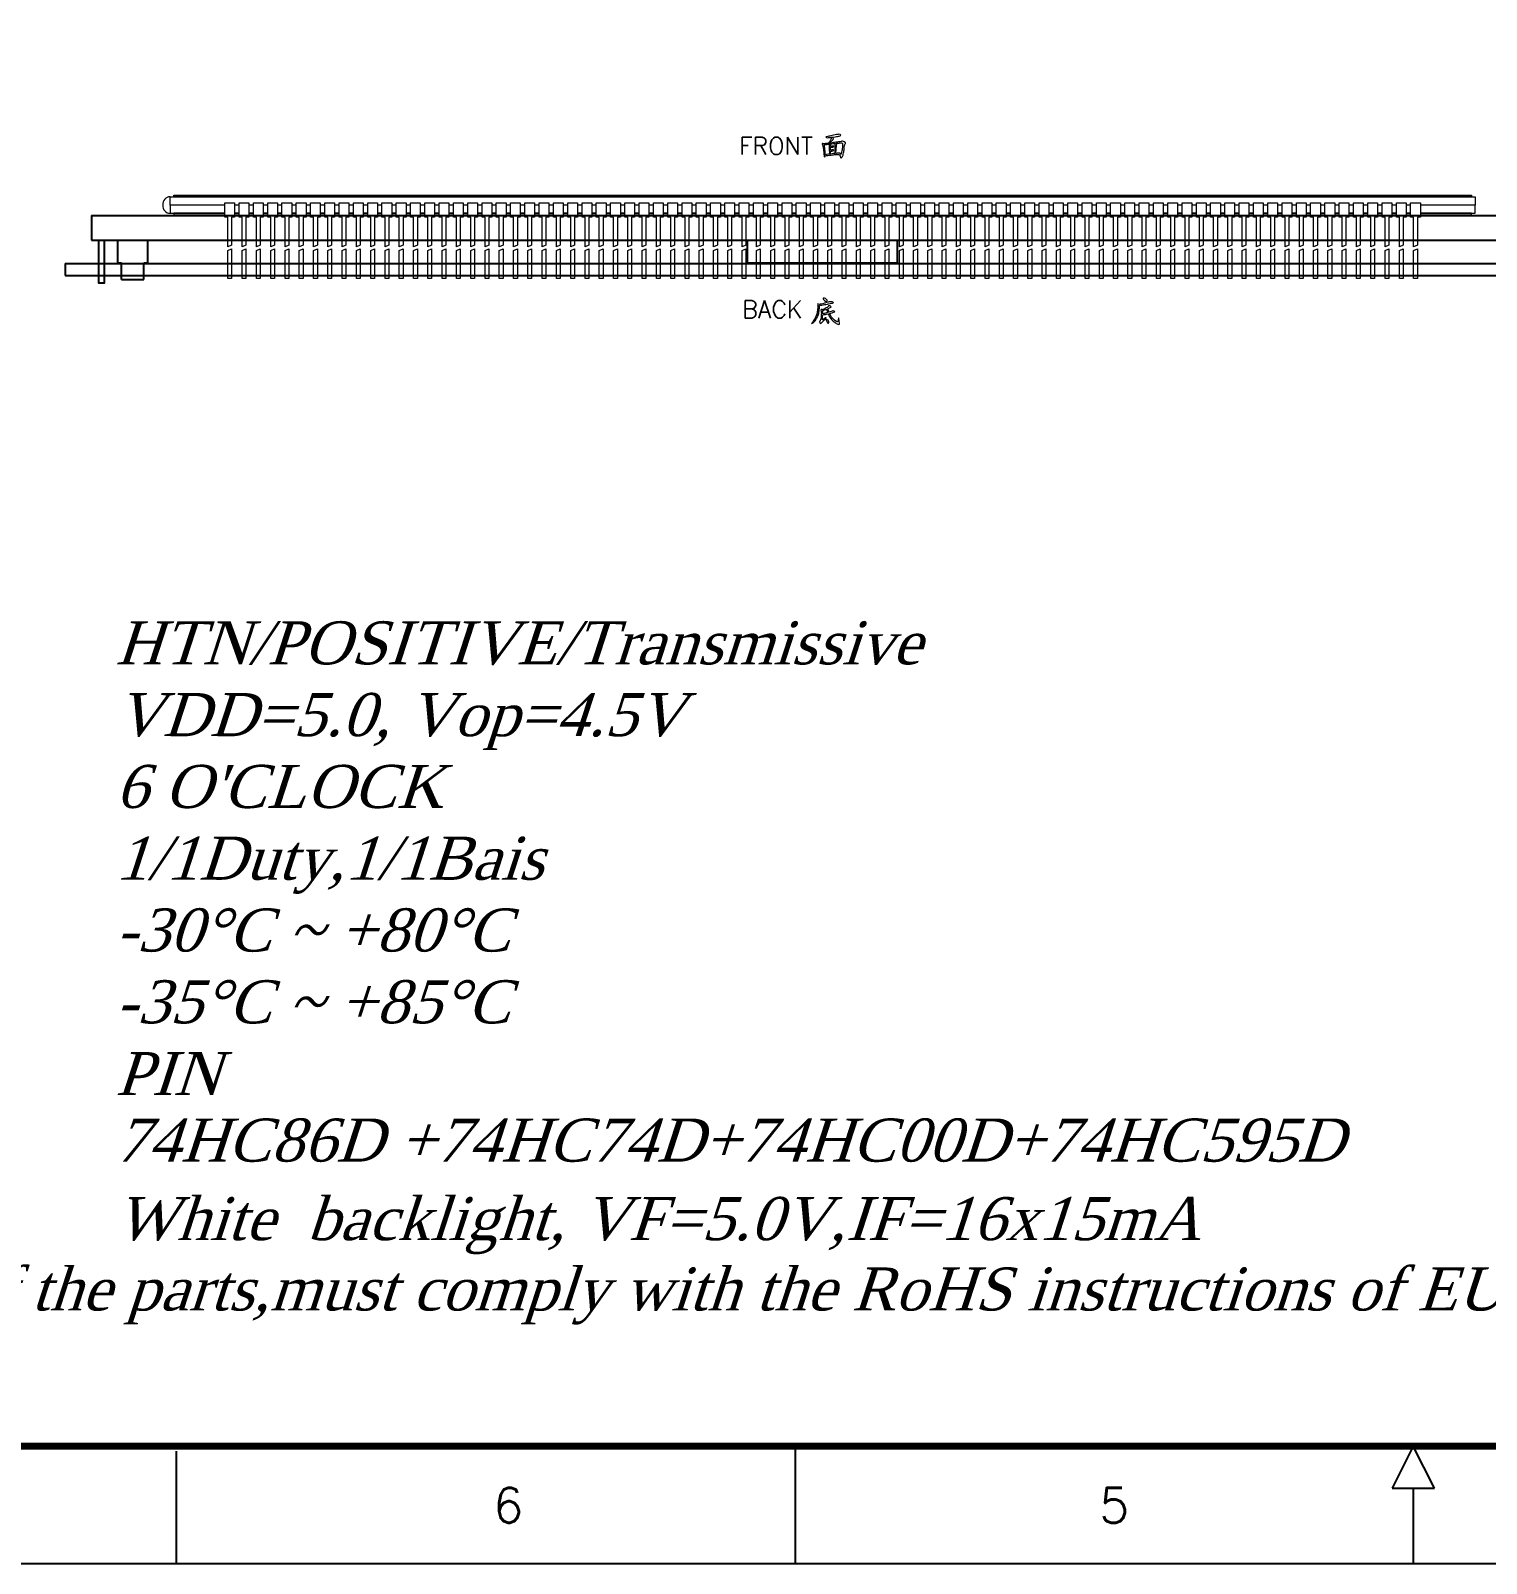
# Model space of a CAD drawing. Header units: millimetres. Extents: x 177 to 2090, y 1120 to 1614.
# Drawn here: x 340.1 to 534.2, y 1119.7 to 1324 of the extents above; entities that cross this region are included whole.
import ezdxf
from ezdxf.enums import TextEntityAlignment as Align

# ---------------------------------------------------------------- set-up
doc = ezdxf.new("R2010")
doc.units = ezdxf.units.MM
doc.header["$LTSCALE"] = 3
doc.layers.get('0').update_dxf_attribs({"lineweight": 15})
doc.layers.add('BL', color=2, linetype='Continuous')
doc.layers.add('PCB', color=3, linetype='Continuous')
doc.styles.add('romans', font='romans.shx')
doc.styles.get("Standard").update_dxf_attribs({"font": 'romand.shx', "oblique": 18})

msp = doc.modelspace()

# ---------------------------------------------------------------- linework, layer by layer
for p, q in [((358.707, 1300.738), (358.707, 1301.838)), ((358.707, 1301.838), (532.707, 1301.838)), ((532.707, 1301.838), (532.707, 1300.738)), ((365.997, 1300.738), (358.707, 1300.738)), ((358.707, 1300.738), (358.707, 1299.638)), ((365.997, 1300.738), (358.707, 1300.738)), ((358.707, 1299.638), (365.997, 1299.638)), ((365.997, 1299.638), (359.207, 1299.638)), ((359.207, 1299.638), (359.207, 1299.438)), ((367.902, 1300.738), (367.297, 1300.738)), ((367.297, 1299.638), (367.902, 1299.638)), ((367.902, 1299.638), (367.297, 1299.638)), ((369.807, 1300.738), (369.202, 1300.738)), ((369.202, 1299.638), (369.807, 1299.638)), ((369.807, 1299.638), (369.202, 1299.638)), ((371.712, 1300.738), (371.107, 1300.738)), ((371.107, 1299.638), (371.712, 1299.638)), ((371.712, 1299.638), (371.107, 1299.638)), ((373.617, 1300.738), (373.012, 1300.738)), ((373.012, 1299.638), (373.617, 1299.638)), ((373.617, 1299.638), (373.012, 1299.638)), ((375.522, 1300.738), (374.917, 1300.738)), ((374.917, 1299.638), (375.522, 1299.638)), ((375.522, 1299.638), (374.917, 1299.638)), ((377.427, 1300.738), (376.822, 1300.738)), ((376.822, 1299.638), (377.427, 1299.638)), ((377.427, 1299.638), (376.822, 1299.638)), ((379.332, 1300.738), (378.727, 1300.738)), ((378.727, 1299.638), (379.332, 1299.638)), ((379.332, 1299.638), (378.727, 1299.638)), ((381.237, 1300.738), (380.632, 1300.738)), ((380.632, 1299.638), (381.237, 1299.638)), ((381.237, 1299.638), (380.632, 1299.638)), ((383.142, 1300.738), (382.537, 1300.738)), ((382.537, 1299.638), (383.142, 1299.638)), ((383.142, 1299.638), (382.537, 1299.638)), ((385.047, 1300.738), (384.442, 1300.738)), ((384.442, 1299.638), (385.047, 1299.638)), ((385.047, 1299.638), (384.442, 1299.638)), ((386.952, 1300.738), (386.347, 1300.738)), ((386.347, 1299.638), (386.952, 1299.638)), ((386.952, 1299.638), (386.347, 1299.638)), ((388.857, 1300.738), (388.252, 1300.738)), ((388.252, 1299.638), (388.857, 1299.638)), ((388.857, 1299.638), (388.252, 1299.638)), ((390.762, 1300.738), (390.157, 1300.738)), ((390.157, 1299.638), (390.762, 1299.638)), ((390.762, 1299.638), (390.157, 1299.638)), ((392.667, 1300.738), (392.062, 1300.738)), ((392.062, 1299.638), (392.667, 1299.638)), ((392.667, 1299.638), (392.062, 1299.638)), ((394.572, 1300.738), (393.967, 1300.738)), ((393.967, 1299.638), (394.572, 1299.638)), ((394.572, 1299.638), (393.967, 1299.638)), ((396.477, 1300.738), (395.872, 1300.738)), ((395.872, 1299.638), (396.477, 1299.638)), ((396.477, 1299.638), (395.872, 1299.638)), ((398.382, 1300.738), (397.777, 1300.738)), ((397.777, 1299.638), (398.382, 1299.638)), ((398.382, 1299.638), (397.777, 1299.638)), ((400.287, 1300.738), (399.682, 1300.738)), ((399.682, 1299.638), (400.287, 1299.638)), ((400.287, 1299.638), (399.682, 1299.638)), ((402.192, 1300.738), (401.587, 1300.738)), ((401.587, 1299.638), (402.192, 1299.638)), ((402.192, 1299.638), (401.587, 1299.638)), ((404.097, 1300.738), (403.492, 1300.738)), ((403.492, 1299.638), (404.097, 1299.638)), ((404.097, 1299.638), (403.492, 1299.638)), ((406.002, 1300.738), (405.397, 1300.738)), ((405.397, 1299.638), (406.002, 1299.638)), ((406.002, 1299.638), (405.397, 1299.638)), ((407.907, 1300.738), (407.302, 1300.738)), ((407.302, 1299.638), (407.907, 1299.638)), ((407.907, 1299.638), (407.302, 1299.638)), ((409.812, 1300.738), (409.207, 1300.738)), ((409.207, 1299.638), (409.812, 1299.638)), ((409.812, 1299.638), (409.207, 1299.638)), ((411.717, 1300.738), (411.112, 1300.738)), ((411.112, 1299.638), (411.717, 1299.638)), ((411.717, 1299.638), (411.112, 1299.638)), ((413.622, 1300.738), (413.017, 1300.738)), ((413.017, 1299.638), (413.622, 1299.638)), ((413.622, 1299.638), (413.017, 1299.638)), ((415.527, 1300.738), (414.922, 1300.738)), ((414.922, 1299.638), (415.527, 1299.638)), ((415.527, 1299.638), (414.922, 1299.638)), ((417.432, 1300.738), (416.827, 1300.738)), ((416.827, 1299.638), (417.432, 1299.638)), ((417.432, 1299.638), (416.827, 1299.638)), ((419.337, 1300.738), (418.732, 1300.738)), ((418.732, 1299.638), (419.337, 1299.638)), ((419.337, 1299.638), (418.732, 1299.638)), ((421.242, 1300.738), (420.637, 1300.738)), ((420.637, 1299.638), (421.242, 1299.638)), ((421.242, 1299.638), (420.637, 1299.638)), ((423.147, 1300.738), (422.542, 1300.738)), ((422.542, 1299.638), (423.147, 1299.638)), ((423.147, 1299.638), (422.542, 1299.638)), ((425.052, 1300.738), (424.447, 1300.738)), ((424.447, 1299.638), (425.052, 1299.638)), ((425.052, 1299.638), (424.447, 1299.638)), ((426.957, 1300.738), (426.352, 1300.738)), ((426.352, 1299.638), (426.957, 1299.638)), ((426.957, 1299.638), (426.352, 1299.638)), ((428.862, 1300.738), (428.257, 1300.738)), ((428.257, 1299.638), (428.862, 1299.638)), ((428.862, 1299.638), (428.257, 1299.638)), ((430.767, 1300.738), (430.162, 1300.738)), ((430.162, 1299.638), (430.767, 1299.638)), ((430.767, 1299.638), (430.162, 1299.638)), ((432.672, 1300.738), (432.067, 1300.738)), ((432.067, 1299.638), (432.672, 1299.638)), ((432.672, 1299.638), (432.067, 1299.638)), ((434.577, 1300.738), (433.972, 1300.738)), ((433.972, 1299.638), (434.577, 1299.638)), ((434.577, 1299.638), (433.972, 1299.638)), ((436.482, 1300.738), (435.877, 1300.738)), ((435.877, 1299.638), (436.482, 1299.638)), ((436.482, 1299.638), (435.877, 1299.638)), ((438.387, 1300.738), (437.782, 1300.738)), ((437.782, 1299.638), (438.387, 1299.638)), ((438.387, 1299.638), (437.782, 1299.638)), ((440.292, 1300.738), (439.687, 1300.738)), ((439.687, 1299.638), (440.292, 1299.638)), ((440.292, 1299.638), (439.687, 1299.638)), ((442.197, 1300.738), (441.592, 1300.738)), ((441.592, 1299.638), (442.197, 1299.638)), ((442.197, 1299.638), (441.592, 1299.638)), ((444.102, 1300.738), (443.497, 1300.738)), ((443.497, 1299.638), (444.102, 1299.638)), ((444.102, 1299.638), (443.497, 1299.638)), ((446.007, 1300.738), (445.402, 1300.738)), ((445.402, 1299.638), (446.007, 1299.638)), ((446.007, 1299.638), (445.402, 1299.638)), ((447.912, 1300.738), (447.307, 1300.738)), ((447.307, 1299.638), (447.912, 1299.638)), ((447.912, 1299.638), (447.307, 1299.638)), ((449.817, 1300.738), (449.212, 1300.738)), ((449.212, 1299.638), (449.817, 1299.638)), ((449.817, 1299.638), (449.212, 1299.638)), ((451.722, 1300.738), (451.117, 1300.738)), ((451.117, 1299.638), (451.722, 1299.638)), ((451.722, 1299.638), (451.117, 1299.638)), ((453.627, 1300.738), (453.022, 1300.738)), ((453.022, 1299.638), (453.627, 1299.638)), ((453.627, 1299.638), (453.022, 1299.638)), ((455.532, 1300.738), (454.927, 1300.738)), ((454.927, 1299.638), (455.532, 1299.638)), ((455.532, 1299.638), (454.927, 1299.638)), ((457.437, 1300.738), (456.832, 1300.738)), ((456.832, 1299.638), (457.437, 1299.638)), ((457.437, 1299.638), (456.832, 1299.638)), ((459.342, 1300.738), (458.737, 1300.738)), ((458.737, 1299.638), (459.342, 1299.638)), ((459.342, 1299.638), (458.737, 1299.638)), ((461.247, 1300.738), (460.642, 1300.738)), ((460.642, 1299.638), (461.247, 1299.638)), ((461.247, 1299.638), (460.642, 1299.638)), ((463.152, 1300.738), (462.547, 1300.738)), ((462.547, 1299.638), (463.152, 1299.638)), ((463.152, 1299.638), (462.547, 1299.638)), ((465.057, 1300.738), (464.452, 1300.738)), ((464.452, 1299.638), (465.057, 1299.638)), ((465.057, 1299.638), (464.452, 1299.638)), ((466.962, 1300.738), (466.357, 1300.738)), ((466.357, 1299.638), (466.962, 1299.638)), ((466.962, 1299.638), (466.357, 1299.638)), ((468.867, 1300.738), (468.262, 1300.738)), ((468.262, 1299.638), (468.867, 1299.638)), ((468.867, 1299.638), (468.262, 1299.638)), ((470.772, 1300.738), (470.167, 1300.738)), ((470.167, 1299.638), (470.772, 1299.638)), ((470.772, 1299.638), (470.167, 1299.638)), ((472.677, 1300.738), (472.072, 1300.738)), ((472.072, 1299.638), (472.677, 1299.638)), ((472.677, 1299.638), (472.072, 1299.638)), ((474.582, 1300.738), (473.977, 1300.738)), ((473.977, 1299.638), (474.582, 1299.638)), ((474.582, 1299.638), (473.977, 1299.638)), ((476.487, 1300.738), (475.882, 1300.738)), ((475.882, 1299.638), (476.487, 1299.638)), ((476.487, 1299.638), (475.882, 1299.638)), ((478.392, 1300.738), (477.787, 1300.738)), ((477.787, 1299.638), (478.392, 1299.638)), ((478.392, 1299.638), (477.787, 1299.638)), ((480.297, 1300.738), (479.692, 1300.738)), ((479.692, 1299.638), (480.297, 1299.638)), ((480.297, 1299.638), (479.692, 1299.638)), ((482.202, 1300.738), (481.597, 1300.738)), ((481.597, 1299.638), (482.202, 1299.638)), ((482.202, 1299.638), (481.597, 1299.638)), ((484.107, 1300.738), (483.502, 1300.738)), ((483.502, 1299.638), (484.107, 1299.638)), ((484.107, 1299.638), (483.502, 1299.638)), ((486.012, 1300.738), (485.407, 1300.738)), ((485.407, 1299.638), (486.012, 1299.638)), ((486.012, 1299.638), (485.407, 1299.638)), ((487.917, 1300.738), (487.312, 1300.738)), ((487.312, 1299.638), (487.917, 1299.638)), ((487.917, 1299.638), (487.312, 1299.638)), ((489.822, 1300.738), (489.217, 1300.738)), ((489.217, 1299.638), (489.822, 1299.638)), ((489.822, 1299.638), (489.217, 1299.638)), ((491.727, 1300.738), (491.122, 1300.738)), ((491.122, 1299.638), (491.727, 1299.638)), ((491.727, 1299.638), (491.122, 1299.638)), ((493.632, 1300.738), (493.027, 1300.738)), ((493.027, 1299.638), (493.632, 1299.638)), ((493.632, 1299.638), (493.027, 1299.638)), ((495.537, 1300.738), (494.932, 1300.738)), ((494.932, 1299.638), (495.537, 1299.638)), ((495.537, 1299.638), (494.932, 1299.638)), ((497.442, 1300.738), (496.837, 1300.738)), ((496.837, 1299.638), (497.442, 1299.638)), ((497.442, 1299.638), (496.837, 1299.638)), ((499.347, 1300.738), (498.742, 1300.738)), ((498.742, 1299.638), (499.347, 1299.638)), ((499.347, 1299.638), (498.742, 1299.638)), ((501.252, 1300.738), (500.647, 1300.738)), ((500.647, 1299.638), (501.252, 1299.638)), ((501.252, 1299.638), (500.647, 1299.638)), ((503.157, 1300.738), (502.552, 1300.738)), ((502.552, 1299.638), (503.157, 1299.638)), ((503.157, 1299.638), (502.552, 1299.638)), ((505.062, 1300.738), (504.457, 1300.738)), ((504.457, 1299.638), (505.062, 1299.638)), ((505.062, 1299.638), (504.457, 1299.638)), ((506.967, 1300.738), (506.362, 1300.738)), ((506.362, 1299.638), (506.967, 1299.638)), ((506.967, 1299.638), (506.362, 1299.638)), ((508.872, 1300.738), (508.267, 1300.738)), ((508.267, 1299.638), (508.872, 1299.638)), ((508.872, 1299.638), (508.267, 1299.638)), ((510.777, 1300.738), (510.172, 1300.738)), ((510.172, 1299.638), (510.777, 1299.638)), ((510.777, 1299.638), (510.172, 1299.638)), ((512.682, 1300.738), (512.077, 1300.738)), ((512.077, 1299.638), (512.682, 1299.638)), ((512.682, 1299.638), (512.077, 1299.638)), ((514.587, 1300.738), (513.982, 1300.738)), ((513.982, 1299.638), (514.587, 1299.638)), ((514.587, 1299.638), (513.982, 1299.638)), ((516.492, 1300.738), (515.887, 1300.738)), ((515.887, 1299.638), (516.492, 1299.638)), ((516.492, 1299.638), (515.887, 1299.638)), ((518.397, 1300.738), (517.792, 1300.738)), ((517.792, 1299.638), (518.397, 1299.638)), ((518.397, 1299.638), (517.792, 1299.638)), ((520.302, 1300.738), (519.697, 1300.738)), ((519.697, 1299.638), (520.302, 1299.638)), ((520.302, 1299.638), (519.697, 1299.638)), ((522.207, 1300.738), (521.602, 1300.738)), ((521.602, 1299.638), (522.207, 1299.638)), ((522.207, 1299.638), (521.602, 1299.638)), ((524.112, 1300.738), (523.507, 1300.738)), ((523.507, 1299.638), (524.112, 1299.638)), ((524.112, 1299.638), (523.507, 1299.638)), ((532.707, 1300.738), (525.412, 1300.738)), ((532.707, 1300.738), (525.412, 1300.738)), ((532.207, 1299.638), (525.412, 1299.638)), ((525.412, 1299.638), (532.707, 1299.638)), ((532.207, 1299.438), (532.207, 1299.638)), ((532.707, 1299.638), (532.707, 1300.738)), ((359.207, 1299.438), (365.997, 1299.438)), ((367.297, 1299.438), (367.902, 1299.438)), ((369.202, 1299.438), (369.807, 1299.438)), ((371.107, 1299.438), (371.712, 1299.438)), ((373.012, 1299.438), (373.617, 1299.438)), ((374.917, 1299.438), (375.522, 1299.438)), ((376.822, 1299.438), (377.427, 1299.438)), ((378.727, 1299.438), (379.332, 1299.438)), ((380.632, 1299.438), (381.237, 1299.438)), ((382.537, 1299.438), (383.142, 1299.438)), ((384.442, 1299.438), (385.047, 1299.438)), ((386.347, 1299.438), (386.952, 1299.438)), ((388.252, 1299.438), (388.857, 1299.438)), ((390.157, 1299.438), (390.762, 1299.438)), ((392.062, 1299.438), (392.667, 1299.438)), ((393.967, 1299.438), (394.572, 1299.438)), ((395.872, 1299.438), (396.477, 1299.438)), ((397.777, 1299.438), (398.382, 1299.438)), ((399.682, 1299.438), (400.287, 1299.438)), ((401.587, 1299.438), (402.192, 1299.438)), ((403.492, 1299.438), (404.097, 1299.438)), ((405.397, 1299.438), (406.002, 1299.438)), ((407.302, 1299.438), (407.907, 1299.438)), ((409.207, 1299.438), (409.812, 1299.438)), ((411.112, 1299.438), (411.717, 1299.438)), ((413.017, 1299.438), (413.622, 1299.438)), ((414.922, 1299.438), (415.527, 1299.438)), ((416.827, 1299.438), (417.432, 1299.438)), ((418.732, 1299.438), (419.337, 1299.438)), ((420.637, 1299.438), (421.242, 1299.438)), ((422.542, 1299.438), (423.147, 1299.438)), ((424.447, 1299.438), (425.052, 1299.438)), ((426.352, 1299.438), (426.957, 1299.438)), ((428.257, 1299.438), (428.862, 1299.438)), ((430.162, 1299.438), (430.767, 1299.438)), ((432.067, 1299.438), (432.672, 1299.438)), ((433.972, 1299.438), (434.577, 1299.438)), ((435.877, 1299.438), (436.482, 1299.438)), ((437.782, 1299.438), (438.387, 1299.438)), ((439.687, 1299.438), (440.292, 1299.438)), ((441.592, 1299.438), (442.197, 1299.438)), ((443.497, 1299.438), (444.102, 1299.438)), ((445.402, 1299.438), (446.007, 1299.438)), ((447.307, 1299.438), (447.912, 1299.438)), ((449.212, 1299.438), (449.817, 1299.438)), ((451.117, 1299.438), (451.722, 1299.438)), ((453.022, 1299.438), (453.627, 1299.438)), ((454.927, 1299.438), (455.532, 1299.438)), ((456.832, 1299.438), (457.437, 1299.438)), ((458.737, 1299.438), (459.342, 1299.438)), ((460.642, 1299.438), (461.247, 1299.438)), ((462.547, 1299.438), (463.152, 1299.438)), ((464.452, 1299.438), (465.057, 1299.438)), ((466.357, 1299.438), (466.962, 1299.438)), ((468.262, 1299.438), (468.867, 1299.438)), ((470.167, 1299.438), (470.772, 1299.438)), ((472.072, 1299.438), (472.677, 1299.438)), ((473.977, 1299.438), (474.582, 1299.438)), ((475.882, 1299.438), (476.487, 1299.438)), ((477.787, 1299.438), (478.392, 1299.438)), ((479.692, 1299.438), (480.297, 1299.438)), ((481.597, 1299.438), (482.202, 1299.438)), ((483.502, 1299.438), (484.107, 1299.438)), ((485.407, 1299.438), (486.012, 1299.438)), ((487.312, 1299.438), (487.917, 1299.438)), ((489.217, 1299.438), (489.822, 1299.438)), ((491.122, 1299.438), (491.727, 1299.438)), ((493.027, 1299.438), (493.632, 1299.438)), ((494.932, 1299.438), (495.537, 1299.438)), ((496.837, 1299.438), (497.442, 1299.438)), ((498.742, 1299.438), (499.347, 1299.438)), ((500.647, 1299.438), (501.252, 1299.438)), ((502.552, 1299.438), (503.157, 1299.438)), ((504.457, 1299.438), (505.062, 1299.438)), ((506.362, 1299.438), (506.967, 1299.438)), ((508.267, 1299.438), (508.872, 1299.438)), ((510.172, 1299.438), (510.777, 1299.438)), ((512.077, 1299.438), (512.682, 1299.438)), ((513.982, 1299.438), (514.587, 1299.438)), ((515.887, 1299.438), (516.492, 1299.438)), ((517.792, 1299.438), (518.397, 1299.438)), ((519.697, 1299.438), (520.302, 1299.438)), ((521.602, 1299.438), (522.207, 1299.438)), ((523.507, 1299.438), (524.112, 1299.438)), ((525.412, 1299.438), (532.207, 1299.438))]:
    msp.add_line(p, q)
for points in [[(447.297, 1307.461), (447.429, 1307.475), (447.507, 1307.478), (447.658, 1307.484), (447.814, 1307.487), (447.953, 1307.49), (447.996, 1307.412), (448.062, 1307.264), (448.092, 1307.142), (448.1, 1307.089), (448.157, 1306.985), (448.267, 1307.08), (448.285, 1307.104), (448.356, 1307.225), (448.425, 1307.395), (448.425, 1307.395), (448.465, 1307.545), (448.502, 1307.698), (448.535, 1307.854), (448.549, 1307.958), (448.565, 1308.102), (448.582, 1308.267), (448.598, 1308.454), (448.624, 1308.662), (448.661, 1308.81), (448.709, 1308.88), (448.773, 1308.96), (448.743, 1309.015), (448.598, 1309.148), (448.474, 1309.228), (448.377, 1309.276), (448.267, 1309.244), (448.176, 1309.208), (447.998, 1309.18), (447.937, 1309.175), (447.818, 1309.162), (447.667, 1309.142), (447.485, 1309.117), (447.27, 1309.086), (447.139, 1309.063), (446.961, 1309.035), (446.796, 1309.011), (446.646, 1308.99), (446.639, 1308.988), (446.717, 1309.054), (446.757, 1309.094), (446.859, 1309.201), (446.986, 1309.338), (446.988, 1309.34), (447.116, 1309.497), (447.16, 1309.591), (447.149, 1309.627), (447.017, 1309.734), (446.95, 1309.767), (446.887, 1309.774), (447.065, 1309.797), (447.176, 1309.812), (447.375, 1309.838), (447.549, 1309.865), (447.697, 1309.891), (447.82, 1309.915), (447.919, 1309.939), (448.064, 1309.988), (448.14, 1310.05), (448.061, 1310.144), (447.989, 1310.162), (447.824, 1310.175), (447.808, 1310.175), (447.712, 1310.165), (447.574, 1310.141), (447.395, 1310.102), (447.176, 1310.05), (447.169, 1310.048), (446.977, 1310.002), (446.805, 1309.963), (446.652, 1309.931), (446.517, 1309.907), (446.401, 1309.891), (446.194, 1309.853), (446.116, 1309.828), (446.227, 1309.765), (446.239, 1309.759), (446.386, 1309.717), (446.399, 1309.719), (446.479, 1309.725), (446.615, 1309.741), (446.811, 1309.764), (446.83, 1309.767), (446.844, 1309.686), (446.851, 1309.654), (446.83, 1309.582), (446.779, 1309.47), (446.699, 1309.319), (446.588, 1309.127), (446.494, 1308.97), (446.386, 1308.96), (446.238, 1308.94), (446.073, 1308.925), (445.922, 1308.915), (445.848, 1308.913), (445.723, 1308.936), (445.642, 1308.928), (445.637, 1308.921), (445.69, 1308.786), (445.694, 1308.777), (445.724, 1308.693), (445.754, 1308.562), (445.785, 1308.382), (445.815, 1308.154), (445.833, 1307.963), (445.851, 1307.785), (445.866, 1307.627), (445.881, 1307.493), (445.895, 1307.38), (445.932, 1307.196), (445.989, 1307.127), (446.016, 1307.147), (446.043, 1307.264), (446.046, 1307.321), (446.071, 1307.322), (446.215, 1307.334), (446.393, 1307.354), (446.606, 1307.38), (446.655, 1307.386), (446.833, 1307.409), (447, 1307.428), (447.154, 1307.446)], [(446.23, 1307.481), (446.052, 1307.457), (446.053, 1307.49), (446.052, 1307.524), (446.044, 1307.668), (446.034, 1307.819), (446.022, 1307.976), (446.007, 1308.141), (445.989, 1308.312), (445.973, 1308.479), (445.956, 1308.666), (445.947, 1308.789), (445.971, 1308.792), (446.233, 1308.824), (446.479, 1308.853), (446.549, 1308.862), (446.561, 1308.68), (446.571, 1308.499), (446.58, 1308.325), (446.588, 1308.16), (446.595, 1308.006), (446.6, 1307.859), (446.603, 1307.722), (446.606, 1307.595), (446.606, 1307.527), (446.497, 1307.514)], [(447.163, 1307.596), (446.964, 1307.572), (446.75, 1307.545), (446.753, 1307.794), (446.754, 1307.933), (446.759, 1307.933), (446.92, 1307.943), (447.065, 1307.964), (447.086, 1307.969), (447.208, 1308.027), (447.145, 1308.09), (447.049, 1308.106), (446.938, 1308.09), (446.88, 1308.072), (446.757, 1308.063), (446.759, 1308.243), (446.762, 1308.413), (446.762, 1308.44), (446.932, 1308.446), (447.073, 1308.461), (447.145, 1308.485), (447.208, 1308.581), (447.128, 1308.612), (447.053, 1308.606), (446.875, 1308.581), (446.763, 1308.553), (446.763, 1308.653), (446.764, 1308.722), (446.764, 1308.755), (446.706, 1308.83), (446.643, 1308.873), (446.706, 1308.88), (446.917, 1308.906), (447.11, 1308.927), (447.285, 1308.948), (447.333, 1308.952), (447.333, 1307.615)], [(447.898, 1307.668), (447.83, 1307.663), (447.742, 1307.657), (447.63, 1307.647), (447.497, 1307.633), (447.465, 1307.629), (447.476, 1307.773), (447.489, 1307.963), (447.504, 1308.13), (447.516, 1308.277), (447.528, 1308.4), (447.54, 1308.502), (447.54, 1308.511), (447.567, 1308.717), (447.586, 1308.818), (447.585, 1308.828), (447.51, 1308.907), (447.434, 1308.964), (447.446, 1308.966), (447.586, 1308.981), (447.712, 1308.993), (447.818, 1309.003), (447.91, 1309.012), (447.983, 1309.018), (448.038, 1309.021), (448.077, 1309.023), (448.224, 1309.018), (448.33, 1308.991), (448.341, 1308.967), (448.362, 1308.801), (448.36, 1308.761), (448.353, 1308.638), (448.338, 1308.473), (448.314, 1308.264), (448.296, 1308.123), (448.269, 1307.963), (448.236, 1307.809), (448.199, 1307.662), (448.157, 1307.523), (448.116, 1307.523), (448.071, 1307.583), (447.967, 1307.665), (447.943, 1307.668)], [(359.207, 1301.838), (359.207, 1302.038), (532.207, 1302.038), (532.207, 1301.838)], [(365.997, 1299.138), (365.997, 1301.038), (367.297, 1301.038), (367.297, 1299.138), (366.9, 1299.138), (366.9, 1295.415), (366.4, 1295.193), (366.4, 1299.138)], [(367.902, 1299.138), (367.902, 1301.038), (369.202, 1301.038), (369.202, 1299.138), (368.805, 1299.138), (368.805, 1295.415), (368.305, 1295.193), (368.305, 1299.138)], [(369.807, 1299.138), (369.807, 1301.038), (371.107, 1301.038), (371.107, 1299.138), (370.71, 1299.138), (370.71, 1295.415), (370.21, 1295.193), (370.21, 1299.138)], [(371.712, 1299.138), (371.712, 1301.038), (373.012, 1301.038), (373.012, 1299.138), (372.615, 1299.138), (372.615, 1295.415), (372.115, 1295.193), (372.115, 1299.138)], [(373.617, 1299.138), (373.617, 1301.038), (374.917, 1301.038), (374.917, 1299.138), (374.52, 1299.138), (374.52, 1295.415), (374.02, 1295.193), (374.02, 1299.138)], [(375.522, 1299.138), (375.522, 1301.038), (376.822, 1301.038), (376.822, 1299.138), (376.425, 1299.138), (376.425, 1295.415), (375.925, 1295.193), (375.925, 1299.138)], [(377.427, 1299.138), (377.427, 1301.038), (378.727, 1301.038), (378.727, 1299.138), (378.33, 1299.138), (378.33, 1295.415), (377.83, 1295.193), (377.83, 1299.138)], [(379.332, 1299.138), (379.332, 1301.038), (380.632, 1301.038), (380.632, 1299.138), (380.235, 1299.138), (380.235, 1295.415), (379.735, 1295.193), (379.735, 1299.138)], [(381.237, 1299.138), (381.237, 1301.038), (382.537, 1301.038), (382.537, 1299.138), (382.14, 1299.138), (382.14, 1295.415), (381.64, 1295.193), (381.64, 1299.138)], [(383.142, 1299.138), (383.142, 1301.038), (384.442, 1301.038), (384.442, 1299.138), (384.045, 1299.138), (384.045, 1295.415), (383.545, 1295.193), (383.545, 1299.138)], [(385.047, 1299.138), (385.047, 1301.038), (386.347, 1301.038), (386.347, 1299.138), (385.95, 1299.138), (385.95, 1295.415), (385.45, 1295.193), (385.45, 1299.138)], [(386.952, 1299.138), (386.952, 1301.038), (388.252, 1301.038), (388.252, 1299.138), (387.855, 1299.138), (387.855, 1295.415), (387.355, 1295.193), (387.355, 1299.138)], [(388.857, 1299.138), (388.857, 1301.038), (390.157, 1301.038), (390.157, 1299.138), (389.76, 1299.138), (389.76, 1295.415), (389.26, 1295.193), (389.26, 1299.138)], [(390.762, 1299.138), (390.762, 1301.038), (392.062, 1301.038), (392.062, 1299.138), (391.665, 1299.138), (391.665, 1295.415), (391.165, 1295.193), (391.165, 1299.138)], [(392.667, 1299.138), (392.667, 1301.038), (393.967, 1301.038), (393.967, 1299.138), (393.57, 1299.138), (393.57, 1295.415), (393.07, 1295.193), (393.07, 1299.138)], [(394.572, 1299.138), (394.572, 1301.038), (395.872, 1301.038), (395.872, 1299.138), (395.475, 1299.138), (395.475, 1295.415), (394.975, 1295.193), (394.975, 1299.138)], [(396.477, 1299.138), (396.477, 1301.038), (397.777, 1301.038), (397.777, 1299.138), (397.38, 1299.138), (397.38, 1295.415), (396.88, 1295.193), (396.88, 1299.138)], [(398.382, 1299.138), (398.382, 1301.038), (399.682, 1301.038), (399.682, 1299.138), (399.285, 1299.138), (399.285, 1295.415), (398.785, 1295.193), (398.785, 1299.138)], [(400.287, 1299.138), (400.287, 1301.038), (401.587, 1301.038), (401.587, 1299.138), (401.19, 1299.138), (401.19, 1295.415), (400.69, 1295.193), (400.69, 1299.138)], [(402.192, 1299.138), (402.192, 1301.038), (403.492, 1301.038), (403.492, 1299.138), (403.095, 1299.138), (403.095, 1295.415), (402.595, 1295.193), (402.595, 1299.138)], [(404.097, 1299.138), (404.097, 1301.038), (405.397, 1301.038), (405.397, 1299.138), (405, 1299.138), (405, 1295.415), (404.5, 1295.193), (404.5, 1299.138)], [(406.002, 1299.138), (406.002, 1301.038), (407.302, 1301.038), (407.302, 1299.138), (406.905, 1299.138), (406.905, 1295.415), (406.405, 1295.193), (406.405, 1299.138)], [(407.907, 1299.138), (407.907, 1301.038), (409.207, 1301.038), (409.207, 1299.138), (408.81, 1299.138), (408.81, 1295.415), (408.31, 1295.193), (408.31, 1299.138)], [(409.812, 1299.138), (409.812, 1301.038), (411.112, 1301.038), (411.112, 1299.138), (410.715, 1299.138), (410.715, 1295.415), (410.215, 1295.193), (410.215, 1299.138)], [(411.717, 1299.138), (411.717, 1301.038), (413.017, 1301.038), (413.017, 1299.138), (412.62, 1299.138), (412.62, 1295.415), (412.12, 1295.193), (412.12, 1299.138)], [(413.622, 1299.138), (413.622, 1301.038), (414.922, 1301.038), (414.922, 1299.138), (414.525, 1299.138), (414.525, 1295.415), (414.025, 1295.193), (414.025, 1299.138)], [(415.527, 1299.138), (415.527, 1301.038), (416.827, 1301.038), (416.827, 1299.138), (416.43, 1299.138), (416.43, 1295.415), (415.93, 1295.193), (415.93, 1299.138)], [(417.432, 1299.138), (417.432, 1301.038), (418.732, 1301.038), (418.732, 1299.138), (418.335, 1299.138), (418.335, 1295.415), (417.835, 1295.193), (417.835, 1299.138)], [(419.337, 1299.138), (419.337, 1301.038), (420.637, 1301.038), (420.637, 1299.138), (420.24, 1299.138), (420.24, 1295.415), (419.74, 1295.193), (419.74, 1299.138)], [(421.242, 1299.138), (421.242, 1301.038), (422.542, 1301.038), (422.542, 1299.138), (422.145, 1299.138), (422.145, 1295.415), (421.645, 1295.193), (421.645, 1299.138)], [(423.147, 1299.138), (423.147, 1301.038), (424.447, 1301.038), (424.447, 1299.138), (424.05, 1299.138), (424.05, 1295.415), (423.55, 1295.193), (423.55, 1299.138)], [(425.052, 1299.138), (425.052, 1301.038), (426.352, 1301.038), (426.352, 1299.138), (425.955, 1299.138), (425.955, 1295.415), (425.455, 1295.193), (425.455, 1299.138)], [(426.957, 1299.138), (426.957, 1301.038), (428.257, 1301.038), (428.257, 1299.138), (427.86, 1299.138), (427.86, 1295.415), (427.36, 1295.193), (427.36, 1299.138)], [(428.862, 1299.138), (428.862, 1301.038), (430.162, 1301.038), (430.162, 1299.138), (429.765, 1299.138), (429.765, 1295.415), (429.265, 1295.193), (429.265, 1299.138)], [(430.767, 1299.138), (430.767, 1301.038), (432.067, 1301.038), (432.067, 1299.138), (431.67, 1299.138), (431.67, 1295.415), (431.17, 1295.193), (431.17, 1299.138)], [(432.672, 1299.138), (432.672, 1301.038), (433.972, 1301.038), (433.972, 1299.138), (433.575, 1299.138), (433.575, 1295.415), (433.075, 1295.193), (433.075, 1299.138)], [(434.577, 1299.138), (434.577, 1301.038), (435.877, 1301.038), (435.877, 1299.138), (435.48, 1299.138), (435.48, 1295.415), (434.98, 1295.193), (434.98, 1299.138)], [(436.482, 1299.138), (436.482, 1301.038), (437.782, 1301.038), (437.782, 1299.138), (437.385, 1299.138), (437.385, 1295.415), (436.885, 1295.193), (436.885, 1299.138)], [(438.387, 1299.138), (438.387, 1301.038), (439.687, 1301.038), (439.687, 1299.138), (439.29, 1299.138), (439.29, 1295.415), (438.79, 1295.193), (438.79, 1299.138)], [(440.292, 1299.138), (440.292, 1301.038), (441.592, 1301.038), (441.592, 1299.138), (441.195, 1299.138), (441.195, 1295.415), (440.695, 1295.193), (440.695, 1299.138)], [(442.197, 1299.138), (442.197, 1301.038), (443.497, 1301.038), (443.497, 1299.138), (443.1, 1299.138), (443.1, 1295.415), (442.6, 1295.193), (442.6, 1299.138)], [(444.102, 1299.138), (444.102, 1301.038), (445.402, 1301.038), (445.402, 1299.138), (445.005, 1299.138), (445.005, 1295.415), (444.505, 1295.193), (444.505, 1299.138)], [(446.007, 1299.138), (446.007, 1301.038), (447.307, 1301.038), (447.307, 1299.138), (446.91, 1299.138), (446.91, 1295.415), (446.41, 1295.193), (446.41, 1299.138)], [(447.912, 1299.138), (447.912, 1301.038), (449.212, 1301.038), (449.212, 1299.138), (448.815, 1299.138), (448.815, 1295.415), (448.315, 1295.193), (448.315, 1299.138)], [(449.817, 1299.138), (449.817, 1301.038), (451.117, 1301.038), (451.117, 1299.138), (450.72, 1299.138), (450.72, 1295.415), (450.22, 1295.193), (450.22, 1299.138)], [(451.722, 1299.138), (451.722, 1301.038), (453.022, 1301.038), (453.022, 1299.138), (452.625, 1299.138), (452.625, 1295.415), (452.125, 1295.193), (452.125, 1299.138)], [(453.627, 1299.138), (453.627, 1301.038), (454.927, 1301.038), (454.927, 1299.138), (454.53, 1299.138), (454.53, 1295.415), (454.03, 1295.193), (454.03, 1299.138)], [(455.532, 1299.138), (455.532, 1301.038), (456.832, 1301.038), (456.832, 1299.138), (456.435, 1299.138), (456.435, 1295.415), (455.935, 1295.193), (455.935, 1299.138)], [(457.437, 1299.138), (457.437, 1301.038), (458.737, 1301.038), (458.737, 1299.138), (458.34, 1299.138), (458.34, 1295.415), (457.84, 1295.193), (457.84, 1299.138)], [(459.342, 1299.138), (459.342, 1301.038), (460.642, 1301.038), (460.642, 1299.138), (460.245, 1299.138), (460.245, 1295.415), (459.745, 1295.193), (459.745, 1299.138)], [(461.247, 1299.138), (461.247, 1301.038), (462.547, 1301.038), (462.547, 1299.138), (462.15, 1299.138), (462.15, 1295.415), (461.65, 1295.193), (461.65, 1299.138)], [(463.152, 1299.138), (463.152, 1301.038), (464.452, 1301.038), (464.452, 1299.138), (464.055, 1299.138), (464.055, 1295.415), (463.555, 1295.193), (463.555, 1299.138)], [(465.057, 1299.138), (465.057, 1301.038), (466.357, 1301.038), (466.357, 1299.138), (465.96, 1299.138), (465.96, 1295.415), (465.46, 1295.193), (465.46, 1299.138)], [(466.962, 1299.138), (466.962, 1301.038), (468.262, 1301.038), (468.262, 1299.138), (467.865, 1299.138), (467.865, 1295.415), (467.365, 1295.193), (467.365, 1299.138)], [(468.867, 1299.138), (468.867, 1301.038), (470.167, 1301.038), (470.167, 1299.138), (469.77, 1299.138), (469.77, 1295.415), (469.27, 1295.193), (469.27, 1299.138)], [(470.772, 1299.138), (470.772, 1301.038), (472.072, 1301.038), (472.072, 1299.138), (471.675, 1299.138), (471.675, 1295.415), (471.175, 1295.193), (471.175, 1299.138)], [(472.677, 1299.138), (472.677, 1301.038), (473.977, 1301.038), (473.977, 1299.138), (473.58, 1299.138), (473.58, 1295.415), (473.08, 1295.193), (473.08, 1299.138)], [(474.582, 1299.138), (474.582, 1301.038), (475.882, 1301.038), (475.882, 1299.138), (475.485, 1299.138), (475.485, 1295.415), (474.985, 1295.193), (474.985, 1299.138)], [(476.487, 1299.138), (476.487, 1301.038), (477.787, 1301.038), (477.787, 1299.138), (477.39, 1299.138), (477.39, 1295.415), (476.89, 1295.193), (476.89, 1299.138)], [(478.392, 1299.138), (478.392, 1301.038), (479.692, 1301.038), (479.692, 1299.138), (479.295, 1299.138), (479.295, 1295.415), (478.795, 1295.193), (478.795, 1299.138)], [(480.297, 1299.138), (480.297, 1301.038), (481.597, 1301.038), (481.597, 1299.138), (481.2, 1299.138), (481.2, 1295.415), (480.7, 1295.193), (480.7, 1299.138)], [(482.202, 1299.138), (482.202, 1301.038), (483.502, 1301.038), (483.502, 1299.138), (483.105, 1299.138), (483.105, 1295.415), (482.605, 1295.193), (482.605, 1299.138)], [(484.107, 1299.138), (484.107, 1301.038), (485.407, 1301.038), (485.407, 1299.138), (485.01, 1299.138), (485.01, 1295.415), (484.51, 1295.193), (484.51, 1299.138)], [(486.012, 1299.138), (486.012, 1301.038), (487.312, 1301.038), (487.312, 1299.138), (486.915, 1299.138), (486.915, 1295.415), (486.415, 1295.193), (486.415, 1299.138)], [(487.917, 1299.138), (487.917, 1301.038), (489.217, 1301.038), (489.217, 1299.138), (488.82, 1299.138), (488.82, 1295.415), (488.32, 1295.193), (488.32, 1299.138)], [(489.822, 1299.138), (489.822, 1301.038), (491.122, 1301.038), (491.122, 1299.138), (490.725, 1299.138), (490.725, 1295.415), (490.225, 1295.193), (490.225, 1299.138)], [(491.727, 1299.138), (491.727, 1301.038), (493.027, 1301.038), (493.027, 1299.138), (492.63, 1299.138), (492.63, 1295.415), (492.13, 1295.193), (492.13, 1299.138)], [(493.632, 1299.138), (493.632, 1301.038), (494.932, 1301.038), (494.932, 1299.138), (494.535, 1299.138), (494.535, 1295.415), (494.035, 1295.193), (494.035, 1299.138)], [(495.537, 1299.138), (495.537, 1301.038), (496.837, 1301.038), (496.837, 1299.138), (496.44, 1299.138), (496.44, 1295.415), (495.94, 1295.193), (495.94, 1299.138)], [(497.442, 1299.138), (497.442, 1301.038), (498.742, 1301.038), (498.742, 1299.138), (498.345, 1299.138), (498.345, 1295.415), (497.845, 1295.193), (497.845, 1299.138)], [(499.347, 1299.138), (499.347, 1301.038), (500.647, 1301.038), (500.647, 1299.138), (500.25, 1299.138), (500.25, 1295.415), (499.75, 1295.193), (499.75, 1299.138)], [(501.252, 1299.138), (501.252, 1301.038), (502.552, 1301.038), (502.552, 1299.138), (502.155, 1299.138), (502.155, 1295.415), (501.655, 1295.193), (501.655, 1299.138)], [(503.157, 1299.138), (503.157, 1301.038), (504.457, 1301.038), (504.457, 1299.138), (504.06, 1299.138), (504.06, 1295.415), (503.56, 1295.193), (503.56, 1299.138)], [(505.062, 1299.138), (505.062, 1301.038), (506.362, 1301.038), (506.362, 1299.138), (505.965, 1299.138), (505.965, 1295.415), (505.465, 1295.193), (505.465, 1299.138)], [(506.967, 1299.138), (506.967, 1301.038), (508.267, 1301.038), (508.267, 1299.138), (507.87, 1299.138), (507.87, 1295.415), (507.37, 1295.193), (507.37, 1299.138)], [(508.872, 1299.138), (508.872, 1301.038), (510.172, 1301.038), (510.172, 1299.138), (509.775, 1299.138), (509.775, 1295.415), (509.275, 1295.193), (509.275, 1299.138)], [(510.777, 1299.138), (510.777, 1301.038), (512.077, 1301.038), (512.077, 1299.138), (511.68, 1299.138), (511.68, 1295.415), (511.18, 1295.193), (511.18, 1299.138)], [(512.682, 1299.138), (512.682, 1301.038), (513.982, 1301.038), (513.982, 1299.138), (513.585, 1299.138), (513.585, 1295.415), (513.085, 1295.193), (513.085, 1299.138)], [(514.587, 1299.138), (514.587, 1301.038), (515.887, 1301.038), (515.887, 1299.138), (515.49, 1299.138), (515.49, 1295.415), (514.99, 1295.193), (514.99, 1299.138)], [(516.492, 1299.138), (516.492, 1301.038), (517.792, 1301.038), (517.792, 1299.138), (517.395, 1299.138), (517.395, 1295.415), (516.895, 1295.193), (516.895, 1299.138)], [(518.397, 1299.138), (518.397, 1301.038), (519.697, 1301.038), (519.697, 1299.138), (519.3, 1299.138), (519.3, 1295.415), (518.8, 1295.193), (518.8, 1299.138)], [(520.302, 1299.138), (520.302, 1301.038), (521.602, 1301.038), (521.602, 1299.138), (521.205, 1299.138), (521.205, 1295.415), (520.705, 1295.193), (520.705, 1299.138)], [(522.207, 1299.138), (522.207, 1301.038), (523.507, 1301.038), (523.507, 1299.138), (523.11, 1299.138), (523.11, 1295.415), (522.61, 1295.193), (522.61, 1299.138)], [(524.112, 1299.138), (524.112, 1301.038), (525.412, 1301.038), (525.412, 1299.138), (525.015, 1299.138), (525.015, 1295.415), (524.515, 1295.193), (524.515, 1299.138)], [(366.9, 1294.918), (366.9, 1290.972), (366.4, 1290.972), (366.4, 1294.695)], [(368.805, 1294.918), (368.805, 1290.972), (368.305, 1290.972), (368.305, 1294.695)], [(370.71, 1294.918), (370.71, 1290.972), (370.21, 1290.972), (370.21, 1294.695)], [(372.615, 1294.918), (372.615, 1290.972), (372.115, 1290.972), (372.115, 1294.695)], [(374.52, 1294.918), (374.52, 1290.972), (374.02, 1290.972), (374.02, 1294.695)], [(376.425, 1294.918), (376.425, 1290.972), (375.925, 1290.972), (375.925, 1294.695)], [(378.33, 1294.918), (378.33, 1290.972), (377.83, 1290.972), (377.83, 1294.695)], [(380.235, 1294.918), (380.235, 1290.972), (379.735, 1290.972), (379.735, 1294.695)], [(382.14, 1294.918), (382.14, 1290.972), (381.64, 1290.972), (381.64, 1294.695)], [(384.045, 1294.918), (384.045, 1290.972), (383.545, 1290.972), (383.545, 1294.695)], [(385.95, 1294.918), (385.95, 1290.972), (385.45, 1290.972), (385.45, 1294.695)], [(387.855, 1294.918), (387.855, 1290.972), (387.355, 1290.972), (387.355, 1294.695)], [(389.76, 1294.918), (389.76, 1290.972), (389.26, 1290.972), (389.26, 1294.695)], [(391.665, 1294.918), (391.665, 1290.972), (391.165, 1290.972), (391.165, 1294.695)], [(393.57, 1294.918), (393.57, 1290.972), (393.07, 1290.972), (393.07, 1294.695)], [(395.475, 1294.918), (395.475, 1290.972), (394.975, 1290.972), (394.975, 1294.695)], [(397.38, 1294.918), (397.38, 1290.972), (396.88, 1290.972), (396.88, 1294.695)], [(399.285, 1294.918), (399.285, 1290.972), (398.785, 1290.972), (398.785, 1294.695)], [(401.19, 1294.918), (401.19, 1290.972), (400.69, 1290.972), (400.69, 1294.695)], [(403.095, 1294.918), (403.095, 1290.972), (402.595, 1290.972), (402.595, 1294.695)], [(405, 1294.918), (405, 1290.972), (404.5, 1290.972), (404.5, 1294.695)], [(406.905, 1294.918), (406.905, 1290.972), (406.405, 1290.972), (406.405, 1294.695)], [(408.81, 1294.918), (408.81, 1290.972), (408.31, 1290.972), (408.31, 1294.695)], [(410.715, 1294.918), (410.715, 1290.972), (410.215, 1290.972), (410.215, 1294.695)], [(412.62, 1294.918), (412.62, 1290.972), (412.12, 1290.972), (412.12, 1294.695)], [(414.525, 1294.918), (414.525, 1290.972), (414.025, 1290.972), (414.025, 1294.695)], [(416.43, 1294.918), (416.43, 1290.972), (415.93, 1290.972), (415.93, 1294.695)], [(418.335, 1294.918), (418.335, 1290.972), (417.835, 1290.972), (417.835, 1294.695)], [(420.24, 1294.918), (420.24, 1290.972), (419.74, 1290.972), (419.74, 1294.695)], [(422.145, 1294.918), (422.145, 1290.972), (421.645, 1290.972), (421.645, 1294.695)], [(424.05, 1294.918), (424.05, 1290.972), (423.55, 1290.972), (423.55, 1294.695)], [(425.955, 1294.918), (425.955, 1290.972), (425.455, 1290.972), (425.455, 1294.695)], [(427.86, 1294.918), (427.86, 1290.972), (427.36, 1290.972), (427.36, 1294.695)], [(429.765, 1294.918), (429.765, 1290.972), (429.265, 1290.972), (429.265, 1294.695)], [(431.67, 1294.918), (431.67, 1290.972), (431.17, 1290.972), (431.17, 1294.695)], [(433.575, 1294.918), (433.575, 1290.972), (433.075, 1290.972), (433.075, 1294.695)], [(435.48, 1294.918), (435.48, 1290.972), (434.98, 1290.972), (434.98, 1294.695)], [(437.385, 1294.918), (437.385, 1290.972), (436.885, 1290.972), (436.885, 1294.695)], [(439.29, 1294.918), (439.29, 1290.972), (438.79, 1290.972), (438.79, 1294.695)], [(441.195, 1294.918), (441.195, 1290.972), (440.695, 1290.972), (440.695, 1294.695)], [(443.1, 1294.918), (443.1, 1290.972), (442.6, 1290.972), (442.6, 1294.695)], [(445.005, 1294.918), (445.005, 1290.972), (444.505, 1290.972), (444.505, 1294.695)], [(446.91, 1294.918), (446.91, 1290.972), (446.41, 1290.972), (446.41, 1294.695)], [(448.815, 1294.918), (448.815, 1290.972), (448.315, 1290.972), (448.315, 1294.695)], [(450.72, 1294.918), (450.72, 1290.972), (450.22, 1290.972), (450.22, 1294.695)], [(452.625, 1294.918), (452.625, 1290.972), (452.125, 1290.972), (452.125, 1294.695)], [(454.53, 1294.918), (454.53, 1290.972), (454.03, 1290.972), (454.03, 1294.695)], [(456.435, 1294.918), (456.435, 1290.972), (455.935, 1290.972), (455.935, 1294.695)], [(458.34, 1294.918), (458.34, 1290.972), (457.84, 1290.972), (457.84, 1294.695)], [(460.245, 1294.918), (460.245, 1290.972), (459.745, 1290.972), (459.745, 1294.695)], [(462.15, 1294.918), (462.15, 1290.972), (461.65, 1290.972), (461.65, 1294.695)], [(464.055, 1294.918), (464.055, 1290.972), (463.555, 1290.972), (463.555, 1294.695)], [(465.96, 1294.918), (465.96, 1290.972), (465.46, 1290.972), (465.46, 1294.695)], [(467.865, 1294.918), (467.865, 1290.972), (467.365, 1290.972), (467.365, 1294.695)], [(469.77, 1294.918), (469.77, 1290.972), (469.27, 1290.972), (469.27, 1294.695)], [(471.675, 1294.918), (471.675, 1290.972), (471.175, 1290.972), (471.175, 1294.695)], [(473.58, 1294.918), (473.58, 1290.972), (473.08, 1290.972), (473.08, 1294.695)], [(475.485, 1294.918), (475.485, 1290.972), (474.985, 1290.972), (474.985, 1294.695)], [(477.39, 1294.918), (477.39, 1290.972), (476.89, 1290.972), (476.89, 1294.695)], [(479.295, 1294.918), (479.295, 1290.972), (478.795, 1290.972), (478.795, 1294.695)], [(481.2, 1294.918), (481.2, 1290.972), (480.7, 1290.972), (480.7, 1294.695)], [(483.105, 1294.918), (483.105, 1290.972), (482.605, 1290.972), (482.605, 1294.695)], [(485.01, 1294.918), (485.01, 1290.972), (484.51, 1290.972), (484.51, 1294.695)], [(486.915, 1294.918), (486.915, 1290.972), (486.415, 1290.972), (486.415, 1294.695)], [(488.82, 1294.918), (488.82, 1290.972), (488.32, 1290.972), (488.32, 1294.695)], [(490.725, 1294.918), (490.725, 1290.972), (490.225, 1290.972), (490.225, 1294.695)], [(492.63, 1294.918), (492.63, 1290.972), (492.13, 1290.972), (492.13, 1294.695)], [(494.535, 1294.918), (494.535, 1290.972), (494.035, 1290.972), (494.035, 1294.695)], [(496.44, 1294.918), (496.44, 1290.972), (495.94, 1290.972), (495.94, 1294.695)], [(498.345, 1294.918), (498.345, 1290.972), (497.845, 1290.972), (497.845, 1294.695)], [(500.25, 1294.918), (500.25, 1290.972), (499.75, 1290.972), (499.75, 1294.695)], [(502.155, 1294.918), (502.155, 1290.972), (501.655, 1290.972), (501.655, 1294.695)], [(504.06, 1294.918), (504.06, 1290.972), (503.56, 1290.972), (503.56, 1294.695)], [(505.965, 1294.918), (505.965, 1290.972), (505.465, 1290.972), (505.465, 1294.695)], [(507.87, 1294.918), (507.87, 1290.972), (507.37, 1290.972), (507.37, 1294.695)], [(509.775, 1294.918), (509.775, 1290.972), (509.275, 1290.972), (509.275, 1294.695)], [(511.68, 1294.918), (511.68, 1290.972), (511.18, 1290.972), (511.18, 1294.695)], [(513.585, 1294.918), (513.585, 1290.972), (513.085, 1290.972), (513.085, 1294.695)], [(515.49, 1294.918), (515.49, 1290.972), (514.99, 1290.972), (514.99, 1294.695)], [(517.395, 1294.918), (517.395, 1290.972), (516.895, 1290.972), (516.895, 1294.695)], [(519.3, 1294.918), (519.3, 1290.972), (518.8, 1290.972), (518.8, 1294.695)], [(521.205, 1294.918), (521.205, 1290.972), (520.705, 1290.972), (520.705, 1294.695)], [(523.11, 1294.918), (523.11, 1290.972), (522.61, 1290.972), (522.61, 1294.695)], [(525.015, 1294.918), (525.015, 1290.972), (524.515, 1290.972), (524.515, 1294.695)], [(445.029, 1287.464), (445.054, 1287.368), (445.065, 1287.214), (445.062, 1287.006), (445.057, 1286.961), (445.039, 1286.796), (445.018, 1286.637), (444.994, 1286.486), (444.966, 1286.342), (444.955, 1286.297), (444.917, 1286.155), (444.866, 1286.012), (444.804, 1285.863), (444.729, 1285.711), (444.714, 1285.682), (444.631, 1285.527), (444.548, 1285.387), (444.464, 1285.265), (444.381, 1285.158), (444.259, 1284.995), (444.223, 1284.922), (444.268, 1284.935), (444.445, 1285.047), (444.538, 1285.128), (444.637, 1285.236), (444.737, 1285.366), (444.84, 1285.522), (444.89, 1285.604), (444.967, 1285.748), (445.036, 1285.89), (445.093, 1286.029), (445.14, 1286.169), (445.144, 1286.182), (445.179, 1286.332), (445.208, 1286.485), (445.232, 1286.64), (445.25, 1286.8), (445.255, 1286.851), (445.267, 1287.007), (445.276, 1287.163), (445.28, 1287.32), (445.28, 1287.35), (445.342, 1287.359), (445.466, 1287.38), (445.605, 1287.404), (445.764, 1287.432), (445.939, 1287.465), (446.132, 1287.502), (446.342, 1287.543), (446.448, 1287.562), (446.696, 1287.61), (446.89, 1287.651), (447.029, 1287.684), (447.116, 1287.712), (447.149, 1287.733), (447.069, 1287.811), (446.994, 1287.839), (446.833, 1287.859), (446.807, 1287.857), (446.717, 1287.847), (446.592, 1287.821), (446.433, 1287.784), (446.238, 1287.733), (446.009, 1287.67), (445.937, 1287.649), (445.711, 1287.588), (445.526, 1287.541), (445.378, 1287.507), (445.271, 1287.486), (445.267, 1287.486), (445.167, 1287.528), (445.045, 1287.559)], [(446.11, 1285.702), (445.93, 1285.585), (445.927, 1285.582), (445.747, 1285.462), (445.677, 1285.443), (445.667, 1285.47), (445.67, 1285.6), (445.693, 1285.838), (445.702, 1285.962), (445.711, 1286.104), (445.711, 1286.104), (445.753, 1286.11), (445.918, 1286.137), (446.078, 1286.167), (446.234, 1286.197), (446.385, 1286.232), (446.445, 1286.245), (446.46, 1286.206), (446.518, 1286.073), (446.577, 1285.953), (446.634, 1285.848), (446.69, 1285.759), (446.711, 1285.727), (446.806, 1285.6), (446.906, 1285.479), (447.014, 1285.365), (447.125, 1285.259), (447.243, 1285.158), (447.358, 1285.07), (447.503, 1284.97), (447.629, 1284.899), (447.734, 1284.857), (447.825, 1284.836), (447.955, 1284.842), (447.961, 1284.844), (447.97, 1284.968), (447.943, 1285.056), (447.915, 1285.208), (447.891, 1285.411), (447.887, 1285.458), (447.858, 1285.66), (447.828, 1285.727), (447.8, 1285.664), (447.765, 1285.458), (447.723, 1285.259), (447.686, 1285.173), (447.656, 1285.176), (447.542, 1285.235), (447.354, 1285.363), (447.339, 1285.374), (447.225, 1285.462), (447.116, 1285.564), (447.011, 1285.679), (446.91, 1285.806), (446.816, 1285.947), (446.75, 1286.056), (446.668, 1286.208), (446.629, 1286.291), (446.677, 1286.303), (446.816, 1286.342), (446.975, 1286.387), (447.177, 1286.447), (447.298, 1286.491), (447.339, 1286.516), (447.243, 1286.595), (447.101, 1286.627), (447.084, 1286.625), (446.993, 1286.601), (446.83, 1286.549), (446.595, 1286.47), (446.562, 1286.458), (446.551, 1286.486), (446.515, 1286.612), (446.502, 1286.658), (446.448, 1286.842), (446.422, 1286.937), (446.526, 1286.98), (446.611, 1287.022), (446.783, 1287.113), (446.848, 1287.179), (446.846, 1287.193), (446.722, 1287.29), (446.683, 1287.309), (446.547, 1287.353), (446.5, 1287.29), (446.485, 1287.25), (446.373, 1287.133), (446.369, 1287.128), (446.298, 1287.083), (446.192, 1287.025), (446.051, 1286.953), (445.875, 1286.868), (445.692, 1286.782), (445.622, 1286.812), (445.503, 1286.832), (445.488, 1286.706), (445.503, 1286.631), (445.521, 1286.483), (445.535, 1286.279), (445.533, 1286.139), (445.529, 1285.977), (445.518, 1285.824), (445.503, 1285.679), (445.487, 1285.592), (445.437, 1285.429), (445.378, 1285.332), (445.367, 1285.323), (445.282, 1285.206), (445.282, 1285.205), (445.346, 1285.064), (445.354, 1285.049), (445.457, 1284.953), (445.568, 1285.047), (445.574, 1285.056), (445.643, 1285.137), (445.756, 1285.25), (445.915, 1285.395), (446.05, 1285.521), (446.156, 1285.64), (446.184, 1285.711), (446.183, 1285.714)], [(445.773, 1288.333), (445.773, 1288.238), (445.825, 1288.139), (445.963, 1288.017), (446.075, 1287.932), (446.184, 1287.875), (446.294, 1287.907), (446.327, 1288.001), (446.312, 1288.05), (446.199, 1288.191), (446.078, 1288.285), (445.946, 1288.333), (445.917, 1288.336)], [(445.77, 1286.236), (445.716, 1286.224), (445.717, 1286.256), (445.722, 1286.417), (445.725, 1286.588), (445.725, 1286.694), (445.758, 1286.705), (445.957, 1286.769), (446.134, 1286.829), (446.232, 1286.865), (446.283, 1286.697), (446.343, 1286.519), (446.385, 1286.402), (446.378, 1286.399), (446.228, 1286.356), (446.077, 1286.314), (445.924, 1286.273)], [(446.156, 1285.422), (446.247, 1285.238), (446.352, 1285.061), (446.421, 1285), (446.484, 1285.016), (446.515, 1285.127), (446.514, 1285.161), (446.469, 1285.315), (446.428, 1285.374), (446.294, 1285.458), (446.152, 1285.489)]]:
    msp.add_lwpolyline(points, close=True)
msp.add_ellipse((358.707, 1300.738), major_axis=(0, -1.1), ratio=0.9090909, start_param=3.1415927, end_param=6.2831853)
at = {"layer": 'BL', "ltscale": 0.5}
for p, q in [((348.207, 1299.338), (543.207, 1299.338)), ((348.207, 1299.338), (348.207, 1296.038)), ((348.207, 1296.038), (543.207, 1296.038)), ((351.707, 1293.038), (351.707, 1296.038)), ((355.707, 1293.038), (355.707, 1296.038)), ((435.707, 1293.038), (435.707, 1296.038)), ((455.707, 1293.038), (455.707, 1296.038)), ((351.707, 1293.038), (352.207, 1293.038)), ((352.207, 1290.838), (352.207, 1293.038)), ((355.207, 1293.038), (355.707, 1293.038)), ((355.207, 1290.838), (355.207, 1293.038)), ((435.707, 1293.038), (455.707, 1293.038)), ((352.207, 1290.838), (355.207, 1290.838))]:
    msp.add_line(p, q, dxfattribs=at)
at = {"layer": 'BL', "color": 0}
for p, q in [((359.571, 1119.67), (359.571, 1134.621)), ((442.08, 1119.67), (442.08, 1135.301)), ((524.47, 1135.301), (521.667, 1129.694)), ((524.47, 1135.301), (521.667, 1129.694)), ((527.273, 1129.694), (524.47, 1135.301)), ((527.273, 1129.694), (524.47, 1135.301)), ((521.667, 1129.694), (527.273, 1129.694)), ((521.667, 1129.694), (527.273, 1129.694)), ((524.47, 1129.694), (524.47, 1119.67)), ((176.583, 1119.67), (875.753, 1119.67))]:
    msp.add_line(p, q, dxfattribs=at)
for points, const_width in [([(854.848, 1598.416), (194.187, 1598.416), (194.187, 1135.301), (854.848, 1135.301), (854.848, 1598.416)], 0.918), ([(543.546, 1135.301), (421.531, 1135.301)], 0.511)]:
    msp.add_lwpolyline(points, dxfattribs=dict(at, const_width=const_width))
at = {"layer": 'BL', "ltscale": 0.5}
msp.add_lwpolyline([(349.207, 1296.038), (349.907, 1296.038), (349.907, 1290.338), (349.207, 1290.338)], close=True, dxfattribs=at)
at = {"layer": 'PCB', "ltscale": 0.5}
for p, q in [((344.707, 1292.938), (546.707, 1292.938)), ((344.707, 1292.938), (344.707, 1291.338)), ((344.707, 1291.338), (546.707, 1291.338))]:
    msp.add_line(p, q, dxfattribs=at)

# ---------------------------------------------------------------- texts
at = {"style": 'romans'}
for s, p in [('FRONT', (439.486, 1308.624)), ('BACK', (439.018, 1286.843))]:
    msp.add_text(s, height=2.3175, dxfattribs=at).set_placement(p, align=Align.MIDDLE)
at = {"attachment_point": 1}
for s, insert, char_height, width in [('{\\fTimes New Roman|b0|i0|c0|p18;HTN\\fTimes New Roman|b0|i0|c186|p18;/\\fTimes New Roman|b0|i0|c0|p18;POSITIVE\\fTimes New Roman|b0|i0|c186|p18;/\\fTimes New Roman|b0|i0|c0|p18;Trans\\fTimes New Roman|b0|i0|c186|p18;missive}', (351.38, 1245.254), 5.742229, 160.4842), ('{\\fTimes New Roman|b0|i0|c0|p18;VDD=5.0, Vop=4.5V}', (351.38, 1235.683), 5.74223, 108.84953), ("{\\fTimes New Roman|b0|i0|c0|p18;6 O'CLOCK}", (351.38, 1226.113), 5.74223, 108.84953), ('{\\fTimes New Roman|b0|i0|c0|p18;1/1Duty,1/1Bais}', (351.38, 1216.542), 5.74223, 108.84953), ('{\\fTimes New Roman|b0|i0|c0|p18;-\\fTimes New Roman|b0|i0|c186|p18;3\\fTimes New Roman|b0|i0|c0|p18;0%%DC ~ +\\fTimes New Roman|b0|i0|c186|p18;8\\fTimes New Roman|b0|i0|c0|p18;0%%DC}', (351.38, 1206.972), 5.742229, 108.84953), ('{\\fTimes New Roman|b0|i0|c0|p18;-3\\fTimes New Roman|b0|i0|c186|p18;5\\fTimes New Roman|b0|i0|c0|p18;%%DC ~ +8\\fTimes New Roman|b0|i0|c186|p18;5\\fTimes New Roman|b0|i0|c0|p18;%%DC}', (351.38, 1197.402), 5.742229, 108.84953), ('{\\fTimes New Roman|b0|i0|c0|p18;PIN}', (351.38, 1187.831), 5.74223, 108.84953), ('{\\fTimes New Roman|b0|i0|c186|p18;74HC86D\\fTimes New Roman|b0|i0|c0|p18; +\\fTimes New Roman|b0|i0|c186|p18;74HC74D+74HC\\fTimes New Roman|b0|i0|c0|p18;00\\fTimes New Roman|b0|i0|c186|p18;D+74HC595D}', (351.38, 1178.969), 5.742229, 184.65623), ('{\\fTimes New Roman|b0|i0|c0|p18;\\C0;White\\C256;  backlight, VF=5.0V,IF=\\fTimes New Roman|b0|i0|c186|p18;16x\\fTimes New Roman|b0|i0|c0|p18;1\\fTimes New Roman|b0|i0|c186|p18;5\\fTimes New Roman|b0|i0|c0|p18;mA}', (351.38, 1168.496), 5.742229, 176.54466), ('{\\fTimes New Roman|b0|i0|c0|p18;10. ALL sub-parts and materials of the parts,must comply with the RoHS instructions of EU.\\P }', (216.13, 1159.12), 5.742229, 323.61292)]:
    msp.add_mtext(s, dxfattribs=dict(at, insert=insert, char_height=char_height, width=width))
at = {"layer": 'BL', "color": 0, "style": 'romans'}
for s, p in [('6', (401.792, 1125.051)), ('5', (482.585, 1125.051))]:
    msp.add_text(s, height=4.672, dxfattribs=at).set_placement(p)

doc.saveas('drawing.dxf')
